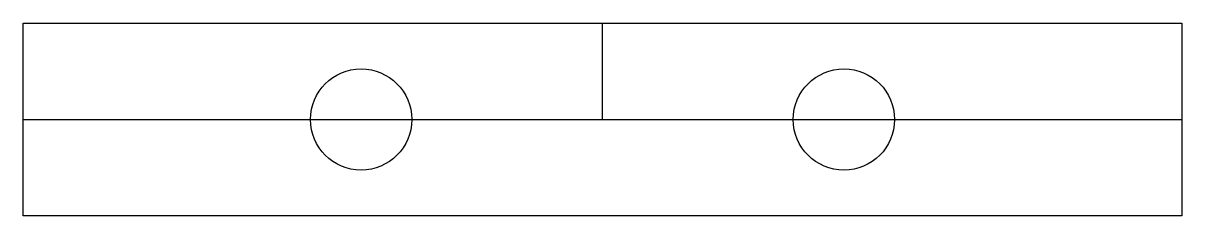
# Model space of a CAD drawing. Header units: millimetres. Extents: x -270.2 to -222.2, y 116 to 124.
import ezdxf

# ---------------------------------------------------------------- set-up
doc = ezdxf.new("R2010")
doc.units = ezdxf.units.MM
doc.layers.get('0').update_dxf_attribs({"linetype": 'CONTINUOUS'})

msp = doc.modelspace()

# ---------------------------------------------------------------- linework, layer by layer
for p, q in [((-246.161, 120), (-246.161, 124)), ((-270.161, 120), (-222.161, 120))]:
    msp.add_line(p, q)
msp.add_lwpolyline([(-270.161, 124), (-222.161, 124), (-222.161, 116), (-270.161, 116)], close=True)
for centre in [(-256.161, 120), (-236.161, 120)]:
    msp.add_circle(centre, 2.1)

doc.saveas('drawing.dxf')
